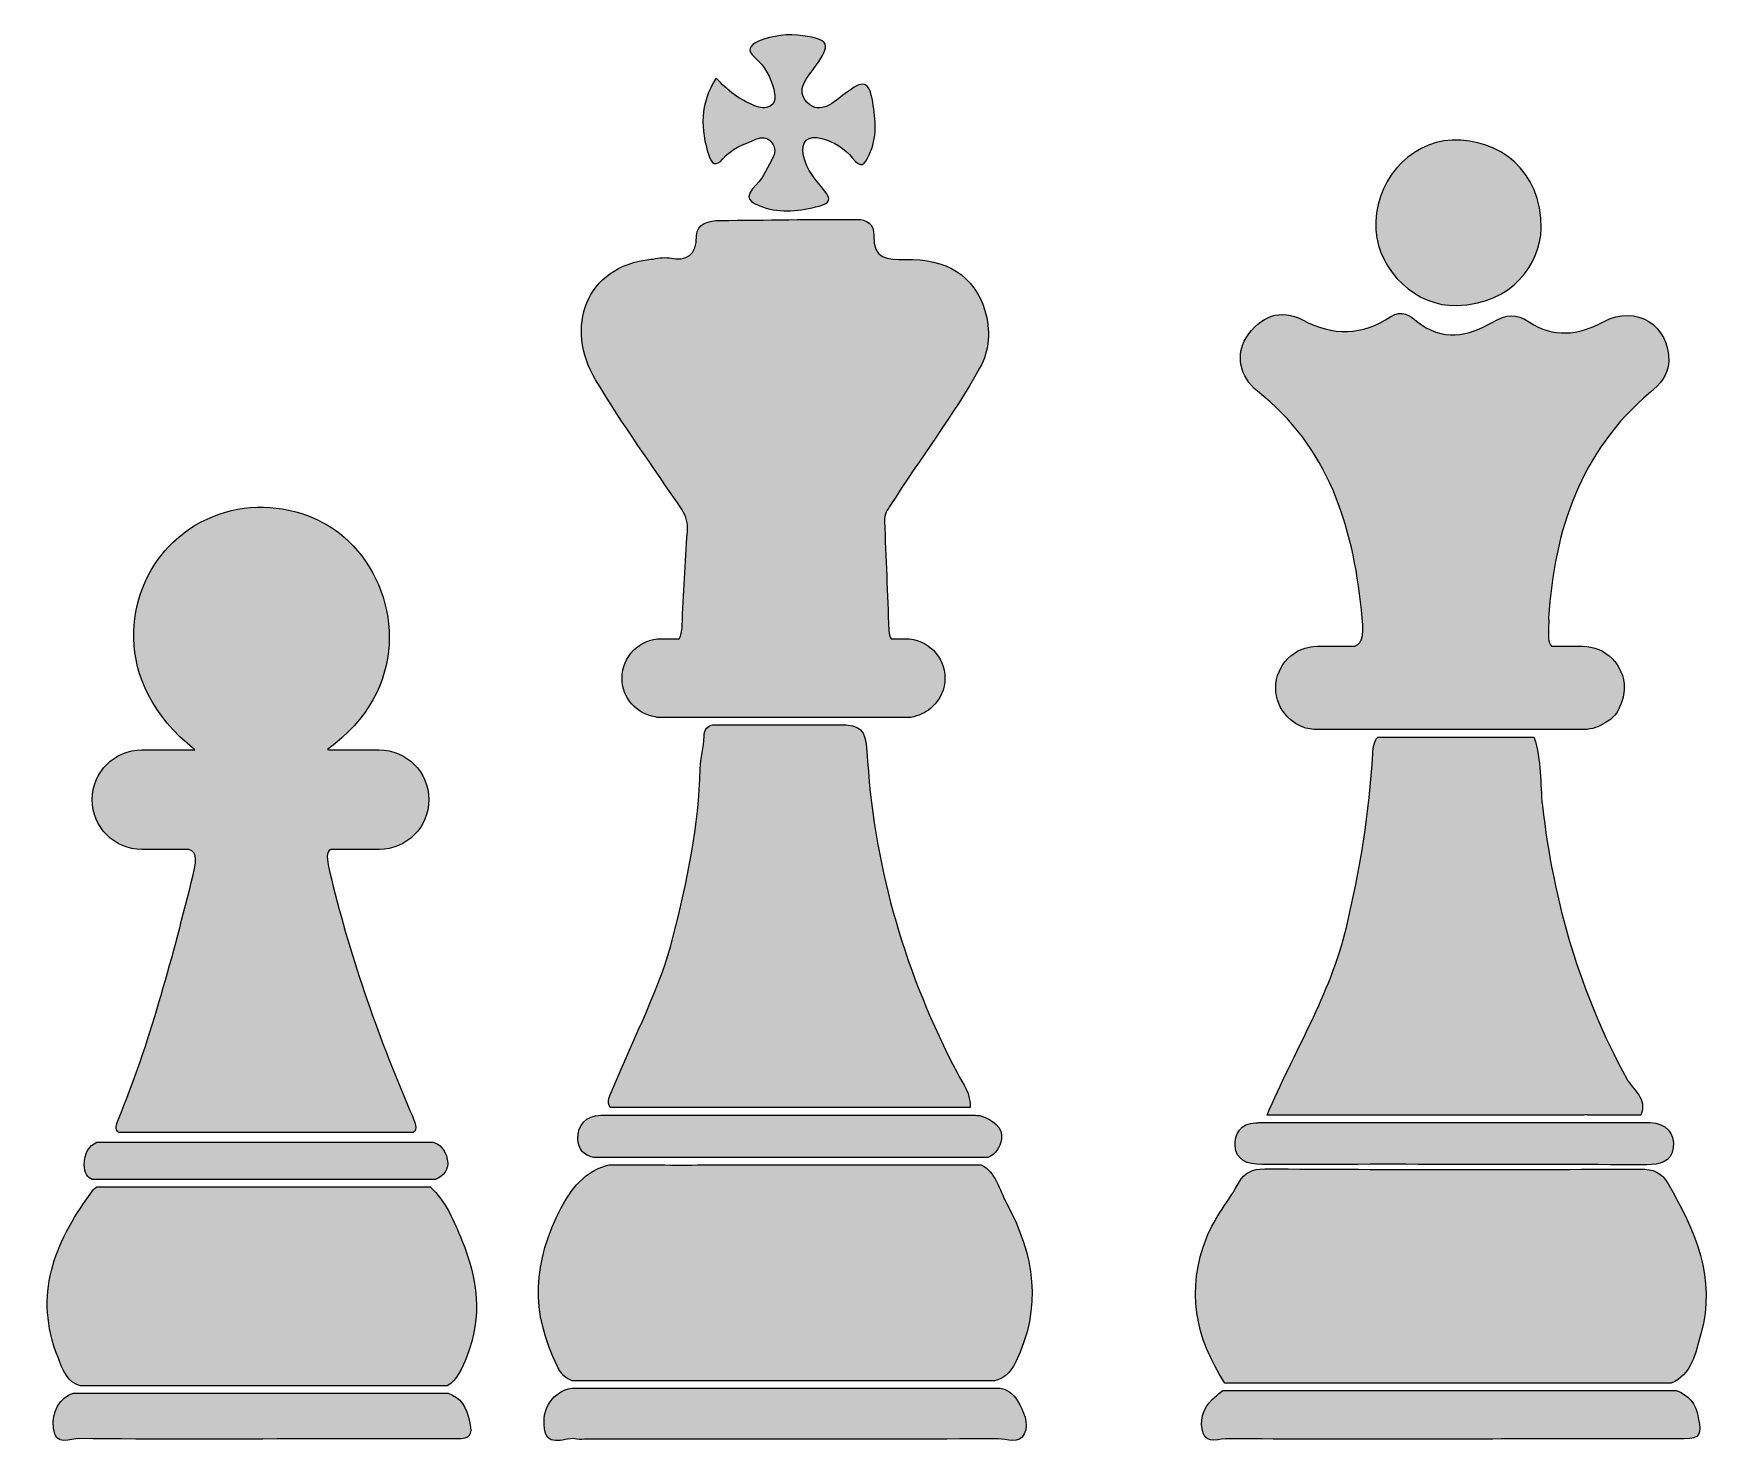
# Model space of a CAD drawing. Header units: inches. Extents: x 0.22 to 9.76, y 3.08 to 6.9.
# Drawn here: x 0.218 to 4.769, y 3.076 to 6.904 of the extents above; entities that cross this region are included whole.
import ezdxf

# ---------------------------------------------------------------- set-up
doc = ezdxf.new("R2010")
doc.units = ezdxf.units.IN
doc.header["$MEASUREMENT"] = 0
doc.layers.add('Layer 1', color=7, linetype='Continuous')

# ---------------------------------------------------------------- blocks, each defined once
blk = doc.blocks.new('block 3')
at = {"layer": 'Layer 1'}
h = blk.add_hatch(color=7, dxfattribs=at)
edge = h.paths.add_edge_path()
edge.add_spline(control_points=[(4.4093, 3.9796), (4.4131, 3.9797), (4.4169, 3.9799), (4.4207, 3.9801), (4.4207, 3.9799), (4.4207, 3.9798), (4.4207, 3.9796), (4.4207, 3.9796), (4.5647, 3.9796), (4.5647, 3.9796), (4.5838, 4.0247), (4.5434, 4.0475), (4.5269, 4.0776), (4.4005, 4.3085), (4.3288, 4.5552), (4.2988, 4.8162), (4.292, 4.876), (4.2976, 4.9378), (4.276, 5.0018), (4.276, 5.0018), (3.8535, 5.0018), (3.8535, 5.0018), (3.8441, 4.9908), (3.8408, 4.9758), (3.8398, 4.957), (3.8314, 4.7982), (3.8052, 4.6418), (3.7686, 4.4872), (3.7256, 4.3061), (3.626, 4.1487), (3.5542, 3.9796), (3.5542, 3.9796), (4.4093, 3.9796), (4.4093, 3.9796)], knot_values=[0, 0, 0, 0, 1, 1, 1, 2, 2, 2, 3, 3, 3, 4, 4, 4, 5, 5, 5, 6, 6, 6, 7, 7, 7, 8, 8, 8, 9, 9, 9, 10, 10, 10, 11, 11, 11, 11], degree=3, periodic=1)
h = blk.add_hatch(color=7, dxfattribs=at)
edge = h.paths.add_edge_path()
edge.add_spline(control_points=[(4.5898, 3.9593), (4.5861, 3.9595), (4.5808, 3.9594), (4.5757, 3.9596), (4.5757, 3.9596), (3.5351, 3.9596), (3.5351, 3.9596), (3.5314, 3.9588), (3.5274, 3.9585), (3.5235, 3.9585), (3.4819, 3.9581), (3.466, 3.9268), (3.4678, 3.8962), (3.4701, 3.8582), (3.4995, 3.8457), (3.5398, 3.8459), (3.8868, 3.847), (4.2339, 3.8461), (4.581, 3.8452), (4.6159, 3.8451), (4.6479, 3.853), (4.6524, 3.8909), (4.6573, 3.9323), (4.6334, 3.9567), (4.5898, 3.9593)], knot_values=[0, 0, 0, 0, 1, 1, 1, 2, 2, 2, 3, 3, 3, 4, 4, 4, 5, 5, 5, 6, 6, 6, 7, 7, 7, 8, 8, 8, 8], degree=3, periodic=1)
at = {"layer": 'Layer 1', "lineweight": 0}
for points, knots in [([(4.4093, 3.9796), (4.4131, 3.9797), (4.4169, 3.9799), (4.4207, 3.9801), (4.4207, 3.9799), (4.4207, 3.9798), (4.4207, 3.9796), (4.4207, 3.9796), (4.5647, 3.9796), (4.5647, 3.9796), (4.5838, 4.0247), (4.5434, 4.0475), (4.5269, 4.0776), (4.4005, 4.3085), (4.3288, 4.5552), (4.2988, 4.8162), (4.292, 4.876), (4.2976, 4.9378), (4.276, 5.0018), (4.276, 5.0018), (3.8535, 5.0018), (3.8535, 5.0018), (3.8441, 4.9908), (3.8408, 4.9758), (3.8398, 4.957), (3.8314, 4.7982), (3.8052, 4.6418), (3.7686, 4.4872), (3.7256, 4.3061), (3.626, 4.1487), (3.5542, 3.9796), (3.5542, 3.9796), (4.4093, 3.9796), (4.4093, 3.9796)], [0, 0, 0, 0, 1, 1, 1, 2, 2, 2, 3, 3, 3, 4, 4, 4, 5, 5, 5, 6, 6, 6, 7, 7, 7, 8, 8, 8, 9, 9, 9, 10, 10, 10, 11, 11, 11, 11]), ([(4.5898, 3.9593), (4.5861, 3.9595), (4.5808, 3.9594), (4.5757, 3.9596), (4.5757, 3.9596), (3.5351, 3.9596), (3.5351, 3.9596), (3.5314, 3.9588), (3.5274, 3.9585), (3.5235, 3.9585), (3.4819, 3.9581), (3.466, 3.9268), (3.4678, 3.8962), (3.4701, 3.8582), (3.4995, 3.8457), (3.5398, 3.8459), (3.8868, 3.847), (4.2339, 3.8461), (4.581, 3.8452), (4.6159, 3.8451), (4.6479, 3.853), (4.6524, 3.8909), (4.6573, 3.9323), (4.6334, 3.9567), (4.5898, 3.9593)], [0, 0, 0, 0, 1, 1, 1, 2, 2, 2, 3, 3, 3, 4, 4, 4, 5, 5, 5, 6, 6, 6, 7, 7, 7, 8, 8, 8, 8])]:
    blk.add_open_spline(points, degree=3, knots=knots, dxfattribs=at)
blk = doc.blocks.new('block 5')
at = {"layer": 'Layer 1'}
h = blk.add_hatch(color=7, dxfattribs=at)
edge = h.paths.add_edge_path()
edge.add_spline(control_points=[(1.6751, 3.2614), (1.6751, 3.2614), (2.8172, 3.2614), (2.8172, 3.2614), (2.8417, 3.2672), (2.8593, 3.2815), (2.8735, 3.3104), (2.9469, 3.4593), (2.9246, 3.6025), (2.8495, 3.7413), (2.8301, 3.7773), (2.8202, 3.8265), (2.7805, 3.8452), (2.7805, 3.8452), (2.0276, 3.8452), (2.0276, 3.8452), (1.9885, 3.844), (1.9493, 3.8433), (1.9104, 3.8452), (1.9104, 3.8452), (1.7749, 3.8452), (1.7749, 3.8452), (1.7194, 3.8317), (1.6798, 3.7941), (1.6454, 3.7292), (1.5682, 3.5839), (1.5621, 3.445), (1.6348, 3.2993), (1.6452, 3.2784), (1.6579, 3.2667), (1.6751, 3.2614)], knot_values=[0, 0, 0, 0, 1, 1, 1, 2, 2, 2, 3, 3, 3, 4, 4, 4, 5, 5, 5, 6, 6, 6, 7, 7, 7, 8, 8, 8, 9, 9, 9, 10, 10, 10, 10], degree=3, periodic=1)
h = blk.add_hatch(color=7, dxfattribs=at)
edge = h.paths.add_edge_path()
edge.add_spline(control_points=[(2.8321, 3.2415), (2.8321, 3.2415), (1.6736, 3.2415), (1.6736, 3.2415), (1.6244, 3.2322), (1.5915, 3.1882), (1.5999, 3.1316), (1.6081, 3.0757), (1.6573, 3.1109), (1.6876, 3.1036), (1.6964, 3.1014), (1.7061, 3.1031), (1.7153, 3.1031), (2.0859, 3.103), (2.4564, 3.1025), (2.827, 3.1042), (2.8501, 3.1043), (2.8841, 3.0877), (2.8976, 3.1173), (2.9113, 3.1476), (2.8951, 3.1784), (2.8792, 3.2067), (2.8672, 3.2278), (2.851, 3.2374), (2.8321, 3.2415)], knot_values=[0, 0, 0, 0, 1, 1, 1, 2, 2, 2, 3, 3, 3, 4, 4, 4, 5, 5, 5, 6, 6, 6, 7, 7, 7, 8, 8, 8, 8], degree=3, periodic=1)
at = {"layer": 'Layer 1', "lineweight": 0}
for points, knots in [([(1.6751, 3.2614), (1.6751, 3.2614), (2.8172, 3.2614), (2.8172, 3.2614), (2.8417, 3.2672), (2.8593, 3.2815), (2.8735, 3.3104), (2.9469, 3.4593), (2.9246, 3.6025), (2.8495, 3.7413), (2.8301, 3.7773), (2.8202, 3.8265), (2.7805, 3.8452), (2.7805, 3.8452), (2.0276, 3.8452), (2.0276, 3.8452), (1.9885, 3.844), (1.9493, 3.8433), (1.9104, 3.8452), (1.9104, 3.8452), (1.7749, 3.8452), (1.7749, 3.8452), (1.7194, 3.8317), (1.6798, 3.7941), (1.6454, 3.7292), (1.5682, 3.5839), (1.5621, 3.445), (1.6348, 3.2993), (1.6452, 3.2784), (1.6579, 3.2667), (1.6751, 3.2614)], [0, 0, 0, 0, 1, 1, 1, 2, 2, 2, 3, 3, 3, 4, 4, 4, 5, 5, 5, 6, 6, 6, 7, 7, 7, 8, 8, 8, 9, 9, 9, 10, 10, 10, 10]), ([(2.8321, 3.2415), (2.8321, 3.2415), (1.6736, 3.2415), (1.6736, 3.2415), (1.6244, 3.2322), (1.5915, 3.1882), (1.5999, 3.1316), (1.6081, 3.0757), (1.6573, 3.1109), (1.6876, 3.1036), (1.6964, 3.1014), (1.7061, 3.1031), (1.7153, 3.1031), (2.0859, 3.103), (2.4564, 3.1025), (2.827, 3.1042), (2.8501, 3.1043), (2.8841, 3.0877), (2.8976, 3.1173), (2.9113, 3.1476), (2.8951, 3.1784), (2.8792, 3.2067), (2.8672, 3.2278), (2.851, 3.2374), (2.8321, 3.2415)], [0, 0, 0, 0, 1, 1, 1, 2, 2, 2, 3, 3, 3, 4, 4, 4, 5, 5, 5, 6, 6, 6, 7, 7, 7, 8, 8, 8, 8])]:
    blk.add_open_spline(points, degree=3, knots=knots, dxfattribs=at)
blk = doc.blocks.new('block 7')
at = {"layer": 'Layer 1'}
h = blk.add_hatch(color=7, dxfattribs=at)
edge = h.paths.add_edge_path()
edge.add_spline(control_points=[(4.6468, 3.2549), (4.7022, 3.2758), (4.7129, 3.3362), (4.7274, 3.3879), (4.7692, 3.5373), (4.7121, 3.6676), (4.6388, 3.7936), (4.6206, 3.8248), (4.5996, 3.8339), (4.5629, 3.8337), (4.2245, 3.8318), (3.8861, 3.832), (3.5477, 3.8342), (3.5142, 3.8344), (3.4924, 3.8227), (3.4788, 3.7984), (3.4507, 3.7479), (3.4127, 3.7041), (3.3909, 3.649), (3.3346, 3.5066), (3.3596, 3.3777), (3.4399, 3.2549), (3.4399, 3.2549), (4.6468, 3.2549), (4.6468, 3.2549)], knot_values=[0, 0, 0, 0, 1, 1, 1, 2, 2, 2, 3, 3, 3, 4, 4, 4, 5, 5, 5, 6, 6, 6, 7, 7, 7, 8, 8, 8, 8], degree=3, periodic=1)
h = blk.add_hatch(color=7, dxfattribs=at)
edge = h.paths.add_edge_path()
edge.add_spline(control_points=[(4.6607, 3.2348), (4.6607, 3.2348), (3.4343, 3.2348), (3.4343, 3.2348), (3.4253, 3.2274), (3.4157, 3.2196), (3.4066, 3.2112), (3.3789, 3.186), (3.3715, 3.1495), (3.3813, 3.1191), (3.3906, 3.0898), (3.4269, 3.1048), (3.4508, 3.1045), (3.6102, 3.103), (3.7696, 3.1028), (3.9291, 3.103), (4.1802, 3.1034), (4.4312, 3.1053), (4.6822, 3.1039), (4.7282, 3.1037), (4.7271, 3.1194), (4.7214, 3.1568), (4.7145, 3.2022), (4.6918, 3.2234), (4.6607, 3.2348)], knot_values=[0, 0, 0, 0, 1, 1, 1, 2, 2, 2, 3, 3, 3, 4, 4, 4, 5, 5, 5, 6, 6, 6, 7, 7, 7, 8, 8, 8, 8], degree=3, periodic=1)
at = {"layer": 'Layer 1', "lineweight": 0}
for points in [[(4.6468, 3.2549), (4.7022, 3.2758), (4.7129, 3.3362), (4.7274, 3.3879), (4.7692, 3.5373), (4.7121, 3.6676), (4.6388, 3.7936), (4.6206, 3.8248), (4.5996, 3.8339), (4.5629, 3.8337), (4.2245, 3.8318), (3.8861, 3.832), (3.5477, 3.8342), (3.5142, 3.8344), (3.4924, 3.8227), (3.4788, 3.7984), (3.4507, 3.7479), (3.4127, 3.7041), (3.3909, 3.649), (3.3346, 3.5066), (3.3596, 3.3777), (3.4399, 3.2549), (3.4399, 3.2549), (4.6468, 3.2549), (4.6468, 3.2549)], [(4.6607, 3.2348), (4.6607, 3.2348), (3.4343, 3.2348), (3.4343, 3.2348), (3.4253, 3.2274), (3.4157, 3.2196), (3.4066, 3.2112), (3.3789, 3.186), (3.3715, 3.1495), (3.3813, 3.1191), (3.3906, 3.0898), (3.4269, 3.1048), (3.4508, 3.1045), (3.6102, 3.103), (3.7696, 3.1028), (3.9291, 3.103), (4.1802, 3.1034), (4.4312, 3.1053), (4.6822, 3.1039), (4.7282, 3.1037), (4.7271, 3.1194), (4.7214, 3.1568), (4.7145, 3.2022), (4.6918, 3.2234), (4.6607, 3.2348)]]:
    blk.add_open_spline(points, degree=3, knots=[0, 0, 0, 0, 1, 1, 1, 2, 2, 2, 3, 3, 3, 4, 4, 4, 5, 5, 5, 6, 6, 6, 7, 7, 7, 8, 8, 8, 8], dxfattribs=at)
blk = doc.blocks.new('block 10')
at = {"layer": 'Layer 1'}
h = blk.add_hatch(color=7, dxfattribs=at)
edge = h.paths.add_edge_path()
edge.add_spline(control_points=[(0.344, 3.2473), (0.344, 3.2473), (1.3366, 3.2473), (1.3366, 3.2473), (1.3636, 3.2629), (1.3769, 3.2944), (1.3899, 3.3271), (1.4327, 3.4338), (1.4186, 3.5384), (1.3767, 3.6404), (1.3553, 3.6925), (1.3334, 3.7457), (1.2907, 3.7855), (1.2907, 3.7855), (0.3888, 3.7855), (0.3888, 3.7855), (0.3856, 3.7837), (0.3827, 3.7813), (0.3801, 3.7779), (0.2816, 3.6468), (0.2183, 3.5073), (0.2785, 3.3395), (0.2996, 3.2809), (0.3119, 3.2569), (0.344, 3.2473)], knot_values=[0, 0, 0, 0, 1, 1, 1, 2, 2, 2, 3, 3, 3, 4, 4, 4, 5, 5, 5, 6, 6, 6, 7, 7, 7, 8, 8, 8, 8], degree=3, periodic=1)
h = blk.add_hatch(color=7, dxfattribs=at)
edge = h.paths.add_edge_path()
edge.add_spline(control_points=[(1.3393, 3.2274), (1.3393, 3.2274), (0.3252, 3.2274), (0.3252, 3.2274), (0.2885, 3.2154), (0.2673, 3.1788), (0.2717, 3.1329), (0.2765, 3.0813), (0.3185, 3.105), (0.3412, 3.1047), (0.5452, 3.1023), (0.7492, 3.1036), (0.9532, 3.1038), (1.0899, 3.1039), (1.2268, 3.105), (1.3636, 3.1038), (1.3976, 3.1034), (1.4049, 3.1151), (1.3979, 3.1468), (1.388, 3.1923), (1.3742, 3.215), (1.3393, 3.2274)], knot_values=[0, 0, 0, 0, 1, 1, 1, 2, 2, 2, 3, 3, 3, 4, 4, 4, 5, 5, 5, 6, 6, 6, 7, 7, 7, 7], degree=3, periodic=1)
at = {"layer": 'Layer 1', "lineweight": 0}
for points, knots in [([(0.344, 3.2473), (0.344, 3.2473), (1.3366, 3.2473), (1.3366, 3.2473), (1.3636, 3.2629), (1.3769, 3.2944), (1.3899, 3.3271), (1.4327, 3.4338), (1.4186, 3.5384), (1.3767, 3.6404), (1.3553, 3.6925), (1.3334, 3.7457), (1.2907, 3.7855), (1.2907, 3.7855), (0.3888, 3.7855), (0.3888, 3.7855), (0.3856, 3.7837), (0.3827, 3.7813), (0.3801, 3.7779), (0.2816, 3.6468), (0.2183, 3.5073), (0.2785, 3.3395), (0.2996, 3.2809), (0.3119, 3.2569), (0.344, 3.2473)], [0, 0, 0, 0, 1, 1, 1, 2, 2, 2, 3, 3, 3, 4, 4, 4, 5, 5, 5, 6, 6, 6, 7, 7, 7, 8, 8, 8, 8]), ([(1.3393, 3.2274), (1.3393, 3.2274), (0.3252, 3.2274), (0.3252, 3.2274), (0.2885, 3.2154), (0.2673, 3.1788), (0.2717, 3.1329), (0.2765, 3.0813), (0.3185, 3.105), (0.3412, 3.1047), (0.5452, 3.1023), (0.7492, 3.1036), (0.9532, 3.1038), (1.0899, 3.1039), (1.2268, 3.105), (1.3636, 3.1038), (1.3976, 3.1034), (1.4049, 3.1151), (1.3979, 3.1468), (1.388, 3.1923), (1.3742, 3.215), (1.3393, 3.2274)], [0, 0, 0, 0, 1, 1, 1, 2, 2, 2, 3, 3, 3, 4, 4, 4, 5, 5, 5, 6, 6, 6, 7, 7, 7, 7])]:
    blk.add_open_spline(points, degree=3, knots=knots, dxfattribs=at)
blk = doc.blocks.new('block 2')
at = {"layer": 'Layer 1'}
h = blk.add_hatch(color=7, dxfattribs=at)
edge = h.paths.add_edge_path()
edge.add_spline(control_points=[(2.0643, 6.7839), (2.0947, 6.7493), (2.1279, 6.725), (2.168, 6.7091), (2.1833, 6.703), (2.1972, 6.7006), (2.2102, 6.7082), (2.2281, 6.7189), (2.2233, 6.7386), (2.2197, 6.7537), (2.2119, 6.7866), (2.1959, 6.8155), (2.1693, 6.8383), (2.1466, 6.8577), (2.1533, 6.8723), (2.1789, 6.8831), (2.2176, 6.8995), (2.259, 6.9038), (2.2987, 6.8983), (2.3717, 6.888), (2.3748, 6.8749), (2.3326, 6.8156), (2.3118, 6.7864), (2.2768, 6.7507), (2.3104, 6.7175), (2.3468, 6.6814), (2.3835, 6.7205), (2.4127, 6.7421), (2.4626, 6.7791), (2.4776, 6.7781), (2.4877, 6.7182), (2.4956, 6.6713), (2.5004, 6.6229), (2.4779, 6.5761), (2.465, 6.5491), (2.4565, 6.5377), (2.4332, 6.5672), (2.412, 6.594), (2.3825, 6.6113), (2.3499, 6.6204), (2.3113, 6.6312), (2.2927, 6.6121), (2.3007, 6.5731), (2.3086, 6.535), (2.3344, 6.5074), (2.3575, 6.4785), (2.3756, 6.456), (2.3734, 6.4456), (2.3429, 6.4377), (2.2915, 6.4244), (2.241, 6.4175), (2.1897, 6.4352), (2.1559, 6.4469), (2.1354, 6.4596), (2.1725, 6.4953), (2.193, 6.5152), (2.2047, 6.5446), (2.2185, 6.5707), (2.2259, 6.5848), (2.2229, 6.6007), (2.2122, 6.6125), (2.2011, 6.6247), (2.1875, 6.6248), (2.1717, 6.6181), (2.1395, 6.6044), (2.1059, 6.594), (2.0823, 6.5655), (2.0636, 6.5429), (2.0516, 6.5515), (2.0441, 6.5751), (2.0221, 6.6448), (2.0185, 6.7131), (2.0643, 6.7839)], knot_values=[0, 0, 0, 0, 1, 1, 1, 2, 2, 2, 3, 3, 3, 4, 4, 4, 5, 5, 5, 6, 6, 6, 7, 7, 7, 8, 8, 8, 9, 9, 9, 10, 10, 10, 11, 11, 11, 12, 12, 12, 13, 13, 13, 14, 14, 14, 15, 15, 15, 16, 16, 16, 17, 17, 17, 18, 18, 18, 19, 19, 19, 20, 20, 20, 21, 21, 21, 22, 22, 22, 23, 23, 23, 24, 24, 24, 24], degree=3, periodic=1)
h = blk.add_hatch(color=7, dxfattribs=at)
edge = h.paths.add_edge_path()
edge.add_spline(control_points=[(4.0671, 6.1691), (3.9595, 6.1642), (3.8552, 6.2611), (3.8486, 6.3722), (3.8411, 6.4992), (3.9358, 6.6112), (4.0546, 6.6157), (4.1806, 6.6205), (4.2973, 6.5353), (4.2953, 6.3767), (4.2941, 6.2841), (4.2175, 6.1714), (4.0671, 6.1691)], knot_values=[0, 0, 0, 0, 1, 1, 1, 2, 2, 2, 3, 3, 3, 4, 4, 4, 4], degree=3, periodic=1)
h = blk.add_hatch(color=7, dxfattribs=at)
edge = h.paths.add_edge_path()
edge.add_spline(control_points=[(2.7768, 5.9992), (2.8046, 6.0492), (2.8068, 6.1023), (2.7908, 6.1554), (2.7626, 6.249), (2.6874, 6.2965), (2.5753, 6.2934), (2.5285, 6.2921), (2.4874, 6.2952), (2.4906, 6.3579), (2.4922, 6.3896), (2.4699, 6.4015), (2.4455, 6.4016), (2.322, 6.402), (2.1986, 6.3996), (2.0751, 6.3988), (2.0441, 6.3986), (2.0125, 6.3895), (2.0114, 6.3579), (2.0095, 6.3037), (1.9875, 6.2881), (1.9373, 6.2973), (1.9215, 6.3002), (1.9042, 6.2954), (1.8877, 6.2937), (1.7081, 6.275), (1.655, 6.1074), (1.7382, 5.9678), (1.8102, 5.847), (1.8936, 5.7329), (1.9722, 5.616), (1.9841, 5.5982), (1.9875, 5.5793), (1.9862, 5.5578), (1.9806, 5.4727), (1.9754, 5.3877), (1.9721, 5.3026), (1.9715, 5.2875), (1.9695, 5.276), (1.964, 5.2677), (1.964, 5.2677), (1.9159, 5.2677), (1.9159, 5.2677), (1.8571, 5.2677), (1.8095, 5.2201), (1.8095, 5.1614), (1.8095, 5.1081), (1.8488, 5.0641), (1.8999, 5.0564), (1.9015, 5.056), (1.903, 5.0555), (1.9046, 5.0551), (1.9046, 5.0551), (1.9159, 5.0551), (1.9159, 5.0551), (1.9159, 5.0551), (2.5766, 5.0551), (2.5766, 5.0551), (2.5766, 5.0551), (2.5912, 5.0551), (2.5912, 5.0551), (2.6123, 5.0592), (2.6298, 5.0673), (2.6435, 5.0788), (2.6439, 5.0791), (2.6443, 5.0794), (2.6447, 5.0798), (2.6461, 5.081), (2.6475, 5.0822), (2.6488, 5.0836), (2.6698, 5.103), (2.683, 5.1306), (2.683, 5.1614), (2.683, 5.2201), (2.6353, 5.2677), (2.5766, 5.2677), (2.5766, 5.2677), (2.5378, 5.2677), (2.5378, 5.2677), (2.5337, 5.273), (2.5314, 5.2802), (2.531, 5.2903), (2.5273, 5.3887), (2.5238, 5.4871), (2.5191, 5.5854), (2.5181, 5.6043), (2.5276, 5.6162), (2.5367, 5.6305), (2.6155, 5.7542), (2.7054, 5.8707), (2.7768, 5.9992)], knot_values=[0, 0, 0, 0, 1, 1, 1, 2, 2, 2, 3, 3, 3, 4, 4, 4, 5, 5, 5, 6, 6, 6, 7, 7, 7, 8, 8, 8, 9, 9, 9, 10, 10, 10, 11, 11, 11, 12, 12, 12, 13, 13, 13, 14, 14, 14, 15, 15, 15, 16, 16, 16, 17, 17, 17, 18, 18, 18, 19, 19, 19, 20, 20, 20, 21, 21, 21, 22, 22, 22, 23, 23, 23, 24, 24, 24, 25, 25, 25, 26, 26, 26, 27, 27, 27, 28, 28, 28, 29, 29, 29, 30, 30, 30, 30], degree=3, periodic=1)
h = blk.add_hatch(color=7, dxfattribs=at)
edge = h.paths.add_edge_path()
edge.add_spline(control_points=[(4.4641, 6.1246), (4.3952, 6.0871), (4.3273, 6.0823), (4.2636, 6.1235), (4.2257, 6.148), (4.2027, 6.1458), (4.165, 6.1241), (4.0987, 6.0858), (4.028, 6.0687), (3.9584, 6.1268), (3.942, 6.1405), (3.9187, 6.1589), (3.8885, 6.1386), (3.8117, 6.0871), (3.7323, 6.0859), (3.6498, 6.13), (3.5915, 6.1611), (3.535, 6.1404), (3.4975, 6.0811), (3.4691, 6.0364), (3.4799, 5.975), (3.5281, 5.9371), (3.7197, 5.7863), (3.7854, 5.5754), (3.8092, 5.3462), (3.8158, 5.2824), (3.8164, 5.2577), (3.7914, 5.2474), (3.7914, 5.2474), (3.6905, 5.2474), (3.6905, 5.2474), (3.6282, 5.2474), (3.5777, 5.1969), (3.5777, 5.1346), (3.5777, 5.0757), (3.6228, 5.0274), (3.6803, 5.0223), (3.681, 5.0222), (3.6816, 5.022), (3.6823, 5.0218), (3.6823, 5.0218), (3.6905, 5.0218), (3.6905, 5.0218), (3.6905, 5.0218), (4.4073, 5.0218), (4.4073, 5.0218), (4.4073, 5.0218), (4.4103, 5.0218), (4.4103, 5.0218), (4.4109, 5.0219), (4.4114, 5.022), (4.4119, 5.022), (4.4329, 5.0229), (4.4523, 5.0293), (4.4688, 5.0401), (4.4886, 5.0516), (4.5028, 5.0675), (4.5093, 5.0867), (4.5161, 5.1013), (4.5201, 5.1174), (4.5201, 5.1346), (4.5201, 5.1969), (4.4696, 5.2474), (4.4073, 5.2474), (4.4073, 5.2474), (4.3236, 5.2474), (4.3236, 5.2474), (4.3138, 5.2565), (4.3144, 5.2751), (4.3159, 5.3128), (4.316, 5.3165), (4.3155, 5.3202), (4.3157, 5.3239), (4.3309, 5.5618), (4.4013, 5.7744), (4.5908, 5.9342), (4.6154, 5.9549), (4.6394, 5.9798), (4.6405, 6.0174), (4.6433, 6.1148), (4.5525, 6.1726), (4.4641, 6.1246)], knot_values=[0, 0, 0, 0, 1, 1, 1, 2, 2, 2, 3, 3, 3, 4, 4, 4, 5, 5, 5, 6, 6, 6, 7, 7, 7, 8, 8, 8, 9, 9, 9, 10, 10, 10, 11, 11, 11, 12, 12, 12, 13, 13, 13, 14, 14, 14, 15, 15, 15, 16, 16, 16, 17, 17, 17, 18, 18, 18, 19, 19, 19, 20, 20, 20, 21, 21, 21, 22, 22, 22, 23, 23, 23, 24, 24, 24, 25, 25, 25, 26, 26, 26, 27, 27, 27, 27], degree=3, periodic=1)
h = blk.add_hatch(color=7, dxfattribs=at)
edge = h.paths.add_edge_path()
edge.add_spline(control_points=[(1.0187, 4.6389), (1.0104, 4.6747), (1.009, 4.6907), (1.0218, 4.6978), (1.0218, 4.6978), (1.1524, 4.6978), (1.1524, 4.6978), (1.2268, 4.6978), (1.2871, 4.7581), (1.2871, 4.8325), (1.2871, 4.9069), (1.2268, 4.9672), (1.1524, 4.9672), (1.1524, 4.9672), (1.0168, 4.9672), (1.0168, 4.9672), (1.0156, 4.9677), (1.0143, 4.968), (1.0131, 4.9685), (1.2351, 5.1271), (1.2113, 5.3817), (1.0828, 5.5187), (0.9586, 5.6511), (0.725, 5.6658), (0.583, 5.5165), (0.4718, 5.3997), (0.4197, 5.1533), (0.6546, 4.9672), (0.6546, 4.9672), (0.5112, 4.9672), (0.5112, 4.9672), (0.4369, 4.9672), (0.3765, 4.9069), (0.3765, 4.8325), (0.3765, 4.7581), (0.4369, 4.6978), (0.5112, 4.6978), (0.5112, 4.6978), (0.638, 4.6978), (0.638, 4.6978), (0.6634, 4.6894), (0.6595, 4.6673), (0.6446, 4.6085), (0.5895, 4.3911), (0.5324, 4.1743), (0.4469, 3.9664), (0.4385, 3.9462), (0.4404, 3.9373), (0.4494, 3.9325), (0.4494, 3.9325), (1.2447, 3.9325), (1.2447, 3.9325), (1.2581, 3.9424), (1.2519, 3.9552), (1.2361, 3.992), (1.1459, 4.2017), (1.071, 4.4166), (1.0187, 4.6389)], knot_values=[0, 0, 0, 0, 1, 1, 1, 2, 2, 2, 3, 3, 3, 4, 4, 4, 5, 5, 5, 6, 6, 6, 7, 7, 7, 8, 8, 8, 9, 9, 9, 10, 10, 10, 11, 11, 11, 12, 12, 12, 13, 13, 13, 14, 14, 14, 15, 15, 15, 16, 16, 16, 17, 17, 17, 18, 18, 18, 19, 19, 19, 19], degree=3, periodic=1)
h = blk.add_hatch(color=7, dxfattribs=at)
edge = h.paths.add_edge_path()
edge.add_spline(control_points=[(1.7796, 3.9997), (1.7796, 3.9997), (2.7507, 3.9997), (2.7507, 3.9997), (2.754, 4.0359), (2.7316, 4.0647), (2.7166, 4.093), (2.5771, 4.3575), (2.4944, 4.6378), (2.4736, 4.9362), (2.4682, 5.0136), (2.4666, 5.0285), (2.4155, 5.0351), (2.4155, 5.0351), (2.0539, 5.0351), (2.0539, 5.0351), (2.0415, 5.0316), (2.0317, 5.0235), (2.0316, 5.0039), (2.0315, 4.9741), (2.0217, 4.9448), (2.0211, 4.9165), (2.018, 4.7618), (1.9855, 4.6123), (1.9483, 4.4634), (1.9129, 4.3218), (1.8426, 4.1939), (1.7886, 4.0596), (1.7797, 4.0372), (1.764, 4.0146), (1.7796, 3.9997)], knot_values=[0, 0, 0, 0, 1, 1, 1, 2, 2, 2, 3, 3, 3, 4, 4, 4, 5, 5, 5, 6, 6, 6, 7, 7, 7, 8, 8, 8, 9, 9, 9, 10, 10, 10, 10], degree=3, periodic=1)
h = blk.add_hatch(color=7, dxfattribs=at)
edge = h.paths.add_edge_path()
edge.add_spline(control_points=[(1.7325, 3.8653), (1.7325, 3.8653), (2.7993, 3.8653), (2.7993, 3.8653), (2.8193, 3.8735), (2.8323, 3.8918), (2.836, 3.9147), (2.841, 3.9455), (2.8109, 3.9687), (2.777, 3.978), (2.7728, 3.9792), (2.7666, 3.9786), (2.7612, 3.9796), (2.7612, 3.9796), (1.7553, 3.9796), (1.7553, 3.9796), (1.7543, 3.9795), (1.7534, 3.9795), (1.7525, 3.9794), (1.7123, 3.9769), (1.689, 3.9536), (1.6901, 3.9155), (1.691, 3.8862), (1.7073, 3.8705), (1.7325, 3.8653)], knot_values=[0, 0, 0, 0, 1, 1, 1, 2, 2, 2, 3, 3, 3, 4, 4, 4, 5, 5, 5, 6, 6, 6, 7, 7, 7, 8, 8, 8, 8], degree=3, periodic=1)
h = blk.add_hatch(color=7, dxfattribs=at)
edge = h.paths.add_edge_path()
edge.add_spline(control_points=[(0.3767, 3.8056), (0.3767, 3.8056), (1.3048, 3.8056), (1.3048, 3.8056), (1.3268, 3.8148), (1.3428, 3.8312), (1.337, 3.8594), (1.3312, 3.8879), (1.3169, 3.9005), (1.2986, 3.9063), (1.2986, 3.9063), (0.3893, 3.9063), (0.3893, 3.9063), (0.3672, 3.8968), (0.3559, 3.8762), (0.3553, 3.8459), (0.3548, 3.8225), (0.3635, 3.8111), (0.3767, 3.8056)], knot_values=[0, 0, 0, 0, 1, 1, 1, 2, 2, 2, 3, 3, 3, 4, 4, 4, 5, 5, 5, 6, 6, 6, 6], degree=3, periodic=1)
at = {"layer": 'Layer 1', "lineweight": 0}
for points, knots in [([(2.0643, 6.7839), (2.0947, 6.7493), (2.1279, 6.725), (2.168, 6.7091), (2.1833, 6.703), (2.1972, 6.7006), (2.2102, 6.7082), (2.2281, 6.7189), (2.2233, 6.7386), (2.2197, 6.7537), (2.2119, 6.7866), (2.1959, 6.8155), (2.1693, 6.8383), (2.1466, 6.8577), (2.1533, 6.8723), (2.1789, 6.8831), (2.2176, 6.8995), (2.259, 6.9038), (2.2987, 6.8983), (2.3717, 6.888), (2.3748, 6.8749), (2.3326, 6.8156), (2.3118, 6.7864), (2.2768, 6.7507), (2.3104, 6.7175), (2.3468, 6.6814), (2.3835, 6.7205), (2.4127, 6.7421), (2.4626, 6.7791), (2.4776, 6.7781), (2.4877, 6.7182), (2.4956, 6.6713), (2.5004, 6.6229), (2.4779, 6.5761), (2.465, 6.5491), (2.4565, 6.5377), (2.4332, 6.5672), (2.412, 6.594), (2.3825, 6.6113), (2.3499, 6.6204), (2.3113, 6.6312), (2.2927, 6.6121), (2.3007, 6.5731), (2.3086, 6.535), (2.3344, 6.5074), (2.3575, 6.4785), (2.3756, 6.456), (2.3734, 6.4456), (2.3429, 6.4377), (2.2915, 6.4244), (2.241, 6.4175), (2.1897, 6.4352), (2.1559, 6.4469), (2.1354, 6.4596), (2.1725, 6.4953), (2.193, 6.5152), (2.2047, 6.5446), (2.2185, 6.5707), (2.2259, 6.5848), (2.2229, 6.6007), (2.2122, 6.6125), (2.2011, 6.6247), (2.1875, 6.6248), (2.1717, 6.6181), (2.1395, 6.6044), (2.1059, 6.594), (2.0823, 6.5655), (2.0636, 6.5429), (2.0516, 6.5515), (2.0441, 6.5751), (2.0221, 6.6448), (2.0185, 6.7131), (2.0643, 6.7839)], [0, 0, 0, 0, 1, 1, 1, 2, 2, 2, 3, 3, 3, 4, 4, 4, 5, 5, 5, 6, 6, 6, 7, 7, 7, 8, 8, 8, 9, 9, 9, 10, 10, 10, 11, 11, 11, 12, 12, 12, 13, 13, 13, 14, 14, 14, 15, 15, 15, 16, 16, 16, 17, 17, 17, 18, 18, 18, 19, 19, 19, 20, 20, 20, 21, 21, 21, 22, 22, 22, 23, 23, 23, 24, 24, 24, 24]), ([(4.0671, 6.1691), (3.9595, 6.1642), (3.8552, 6.2611), (3.8486, 6.3722), (3.8411, 6.4992), (3.9358, 6.6112), (4.0546, 6.6157), (4.1806, 6.6205), (4.2973, 6.5353), (4.2953, 6.3767), (4.2941, 6.2841), (4.2175, 6.1714), (4.0671, 6.1691)], [0, 0, 0, 0, 1, 1, 1, 2, 2, 2, 3, 3, 3, 4, 4, 4, 4]), ([(2.7768, 5.9992), (2.8046, 6.0492), (2.8068, 6.1023), (2.7908, 6.1554), (2.7626, 6.249), (2.6874, 6.2965), (2.5753, 6.2934), (2.5285, 6.2921), (2.4874, 6.2952), (2.4906, 6.3579), (2.4922, 6.3896), (2.4699, 6.4015), (2.4455, 6.4016), (2.322, 6.402), (2.1986, 6.3996), (2.0751, 6.3988), (2.0441, 6.3986), (2.0125, 6.3895), (2.0114, 6.3579), (2.0095, 6.3037), (1.9875, 6.2881), (1.9373, 6.2973), (1.9215, 6.3002), (1.9042, 6.2954), (1.8877, 6.2937), (1.7081, 6.275), (1.655, 6.1074), (1.7382, 5.9678), (1.8102, 5.847), (1.8936, 5.7329), (1.9722, 5.616), (1.9841, 5.5982), (1.9875, 5.5793), (1.9862, 5.5578), (1.9806, 5.4727), (1.9754, 5.3877), (1.9721, 5.3026), (1.9715, 5.2875), (1.9695, 5.276), (1.964, 5.2677), (1.964, 5.2677), (1.9159, 5.2677), (1.9159, 5.2677), (1.8571, 5.2677), (1.8095, 5.2201), (1.8095, 5.1614), (1.8095, 5.1081), (1.8488, 5.0641), (1.8999, 5.0564), (1.9015, 5.056), (1.903, 5.0555), (1.9046, 5.0551), (1.9046, 5.0551), (1.9159, 5.0551), (1.9159, 5.0551), (1.9159, 5.0551), (2.5766, 5.0551), (2.5766, 5.0551), (2.5766, 5.0551), (2.5912, 5.0551), (2.5912, 5.0551), (2.6123, 5.0592), (2.6298, 5.0673), (2.6435, 5.0788), (2.6439, 5.0791), (2.6443, 5.0794), (2.6447, 5.0798), (2.6461, 5.081), (2.6475, 5.0822), (2.6488, 5.0836), (2.6698, 5.103), (2.683, 5.1306), (2.683, 5.1614), (2.683, 5.2201), (2.6353, 5.2677), (2.5766, 5.2677), (2.5766, 5.2677), (2.5378, 5.2677), (2.5378, 5.2677), (2.5337, 5.273), (2.5314, 5.2802), (2.531, 5.2903), (2.5273, 5.3887), (2.5238, 5.4871), (2.5191, 5.5854), (2.5181, 5.6043), (2.5276, 5.6162), (2.5367, 5.6305), (2.6155, 5.7542), (2.7054, 5.8707), (2.7768, 5.9992)], [0, 0, 0, 0, 1, 1, 1, 2, 2, 2, 3, 3, 3, 4, 4, 4, 5, 5, 5, 6, 6, 6, 7, 7, 7, 8, 8, 8, 9, 9, 9, 10, 10, 10, 11, 11, 11, 12, 12, 12, 13, 13, 13, 14, 14, 14, 15, 15, 15, 16, 16, 16, 17, 17, 17, 18, 18, 18, 19, 19, 19, 20, 20, 20, 21, 21, 21, 22, 22, 22, 23, 23, 23, 24, 24, 24, 25, 25, 25, 26, 26, 26, 27, 27, 27, 28, 28, 28, 29, 29, 29, 30, 30, 30, 30]), ([(4.4641, 6.1246), (4.3952, 6.0871), (4.3273, 6.0823), (4.2636, 6.1235), (4.2257, 6.148), (4.2027, 6.1458), (4.165, 6.1241), (4.0987, 6.0858), (4.028, 6.0687), (3.9584, 6.1268), (3.942, 6.1405), (3.9187, 6.1589), (3.8885, 6.1386), (3.8117, 6.0871), (3.7323, 6.0859), (3.6498, 6.13), (3.5915, 6.1611), (3.535, 6.1404), (3.4975, 6.0811), (3.4691, 6.0364), (3.4799, 5.975), (3.5281, 5.9371), (3.7197, 5.7863), (3.7854, 5.5754), (3.8092, 5.3462), (3.8158, 5.2824), (3.8164, 5.2577), (3.7914, 5.2474), (3.7914, 5.2474), (3.6905, 5.2474), (3.6905, 5.2474), (3.6282, 5.2474), (3.5777, 5.1969), (3.5777, 5.1346), (3.5777, 5.0757), (3.6228, 5.0274), (3.6803, 5.0223), (3.681, 5.0222), (3.6816, 5.022), (3.6823, 5.0218), (3.6823, 5.0218), (3.6905, 5.0218), (3.6905, 5.0218), (3.6905, 5.0218), (4.4073, 5.0218), (4.4073, 5.0218), (4.4073, 5.0218), (4.4103, 5.0218), (4.4103, 5.0218), (4.4109, 5.0219), (4.4114, 5.022), (4.4119, 5.022), (4.4329, 5.0229), (4.4523, 5.0293), (4.4688, 5.0401), (4.4886, 5.0516), (4.5028, 5.0675), (4.5093, 5.0867), (4.5161, 5.1013), (4.5201, 5.1174), (4.5201, 5.1346), (4.5201, 5.1969), (4.4696, 5.2474), (4.4073, 5.2474), (4.4073, 5.2474), (4.3236, 5.2474), (4.3236, 5.2474), (4.3138, 5.2565), (4.3144, 5.2751), (4.3159, 5.3128), (4.316, 5.3165), (4.3155, 5.3202), (4.3157, 5.3239), (4.3309, 5.5618), (4.4013, 5.7744), (4.5908, 5.9342), (4.6154, 5.9549), (4.6394, 5.9798), (4.6405, 6.0174), (4.6433, 6.1148), (4.5525, 6.1726), (4.4641, 6.1246)], [0, 0, 0, 0, 1, 1, 1, 2, 2, 2, 3, 3, 3, 4, 4, 4, 5, 5, 5, 6, 6, 6, 7, 7, 7, 8, 8, 8, 9, 9, 9, 10, 10, 10, 11, 11, 11, 12, 12, 12, 13, 13, 13, 14, 14, 14, 15, 15, 15, 16, 16, 16, 17, 17, 17, 18, 18, 18, 19, 19, 19, 20, 20, 20, 21, 21, 21, 22, 22, 22, 23, 23, 23, 24, 24, 24, 25, 25, 25, 26, 26, 26, 27, 27, 27, 27]), ([(1.0187, 4.6389), (1.0104, 4.6747), (1.009, 4.6907), (1.0218, 4.6978), (1.0218, 4.6978), (1.1524, 4.6978), (1.1524, 4.6978), (1.2268, 4.6978), (1.2871, 4.7581), (1.2871, 4.8325), (1.2871, 4.9069), (1.2268, 4.9672), (1.1524, 4.9672), (1.1524, 4.9672), (1.0168, 4.9672), (1.0168, 4.9672), (1.0156, 4.9677), (1.0143, 4.968), (1.0131, 4.9685), (1.2351, 5.1271), (1.2113, 5.3817), (1.0828, 5.5187), (0.9586, 5.6511), (0.725, 5.6658), (0.583, 5.5165), (0.4718, 5.3997), (0.4197, 5.1533), (0.6546, 4.9672), (0.6546, 4.9672), (0.5112, 4.9672), (0.5112, 4.9672), (0.4369, 4.9672), (0.3765, 4.9069), (0.3765, 4.8325), (0.3765, 4.7581), (0.4369, 4.6978), (0.5112, 4.6978), (0.5112, 4.6978), (0.638, 4.6978), (0.638, 4.6978), (0.6634, 4.6894), (0.6595, 4.6673), (0.6446, 4.6085), (0.5895, 4.3911), (0.5324, 4.1743), (0.4469, 3.9664), (0.4385, 3.9462), (0.4404, 3.9373), (0.4494, 3.9325), (0.4494, 3.9325), (1.2447, 3.9325), (1.2447, 3.9325), (1.2581, 3.9424), (1.2519, 3.9552), (1.2361, 3.992), (1.1459, 4.2017), (1.071, 4.4166), (1.0187, 4.6389)], [0, 0, 0, 0, 1, 1, 1, 2, 2, 2, 3, 3, 3, 4, 4, 4, 5, 5, 5, 6, 6, 6, 7, 7, 7, 8, 8, 8, 9, 9, 9, 10, 10, 10, 11, 11, 11, 12, 12, 12, 13, 13, 13, 14, 14, 14, 15, 15, 15, 16, 16, 16, 17, 17, 17, 18, 18, 18, 19, 19, 19, 19]), ([(1.7796, 3.9997), (1.7796, 3.9997), (2.7507, 3.9997), (2.7507, 3.9997), (2.754, 4.0359), (2.7316, 4.0647), (2.7166, 4.093), (2.5771, 4.3575), (2.4944, 4.6378), (2.4736, 4.9362), (2.4682, 5.0136), (2.4666, 5.0285), (2.4155, 5.0351), (2.4155, 5.0351), (2.0539, 5.0351), (2.0539, 5.0351), (2.0415, 5.0316), (2.0317, 5.0235), (2.0316, 5.0039), (2.0315, 4.9741), (2.0217, 4.9448), (2.0211, 4.9165), (2.018, 4.7618), (1.9855, 4.6123), (1.9483, 4.4634), (1.9129, 4.3218), (1.8426, 4.1939), (1.7886, 4.0596), (1.7797, 4.0372), (1.764, 4.0146), (1.7796, 3.9997)], [0, 0, 0, 0, 1, 1, 1, 2, 2, 2, 3, 3, 3, 4, 4, 4, 5, 5, 5, 6, 6, 6, 7, 7, 7, 8, 8, 8, 9, 9, 9, 10, 10, 10, 10]), ([(1.7325, 3.8653), (1.7325, 3.8653), (2.7993, 3.8653), (2.7993, 3.8653), (2.8193, 3.8735), (2.8323, 3.8918), (2.836, 3.9147), (2.841, 3.9455), (2.8109, 3.9687), (2.777, 3.978), (2.7728, 3.9792), (2.7666, 3.9786), (2.7612, 3.9796), (2.7612, 3.9796), (1.7553, 3.9796), (1.7553, 3.9796), (1.7543, 3.9795), (1.7534, 3.9795), (1.7525, 3.9794), (1.7123, 3.9769), (1.689, 3.9536), (1.6901, 3.9155), (1.691, 3.8862), (1.7073, 3.8705), (1.7325, 3.8653)], [0, 0, 0, 0, 1, 1, 1, 2, 2, 2, 3, 3, 3, 4, 4, 4, 5, 5, 5, 6, 6, 6, 7, 7, 7, 8, 8, 8, 8]), ([(0.3767, 3.8056), (0.3767, 3.8056), (1.3048, 3.8056), (1.3048, 3.8056), (1.3268, 3.8148), (1.3428, 3.8312), (1.337, 3.8594), (1.3312, 3.8879), (1.3169, 3.9005), (1.2986, 3.9063), (1.2986, 3.9063), (0.3893, 3.9063), (0.3893, 3.9063), (0.3672, 3.8968), (0.3559, 3.8762), (0.3553, 3.8459), (0.3548, 3.8225), (0.3635, 3.8111), (0.3767, 3.8056)], [0, 0, 0, 0, 1, 1, 1, 2, 2, 2, 3, 3, 3, 4, 4, 4, 5, 5, 5, 6, 6, 6, 6])]:
    blk.add_open_spline(points, degree=3, knots=knots, dxfattribs=at)
at = {"layer": 'Layer 1'}
for name in ['block 3', 'block 5', 'block 7', 'block 10']:
    blk.add_blockref(name, (0, 0), dxfattribs=at)

msp = doc.modelspace()

# ---------------------------------------------------------------- block references
at = {"layer": 'Layer 1'}
msp.add_blockref('block 2', (0, 0), dxfattribs=at)

doc.saveas('drawing.dxf')
